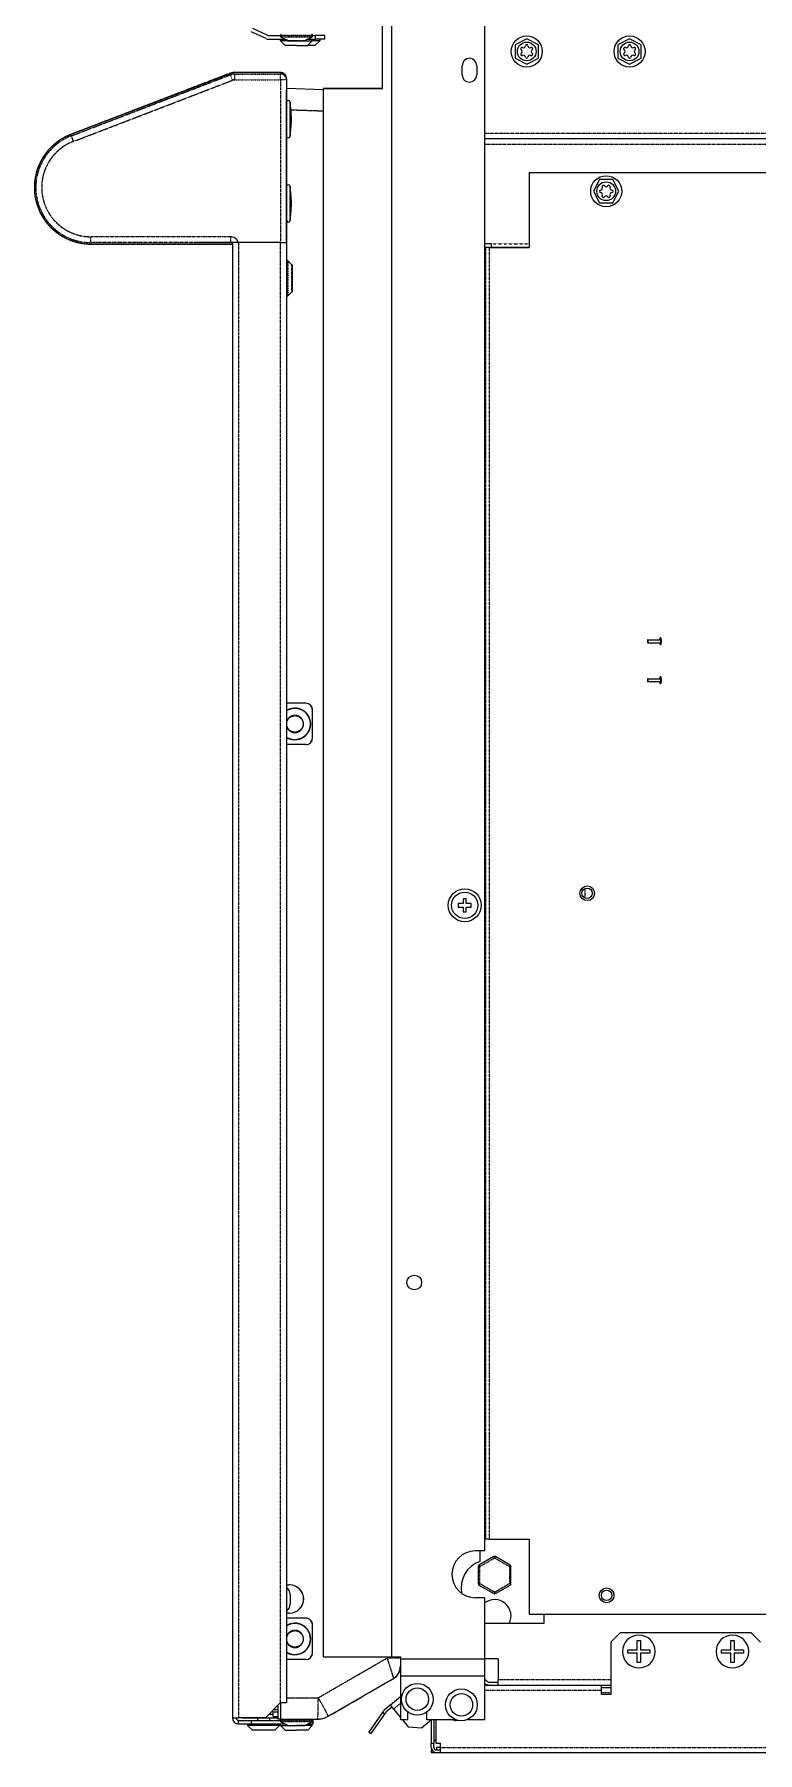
# Model space of a CAD drawing. Header units: millimetres. Extents: x 60499 to 556746, y 248297 to 497145.
# Drawn here: x 272921 to 281040, y 422627 to 441900 of the extents above; entities that cross this region are included whole.
import ezdxf

# ---------------------------------------------------------------- set-up
doc = ezdxf.new("R2010")
doc.units = ezdxf.units.MM
doc.linetypes.add('PHANTOM', pattern=[20, 10, -2, 2, -2, 2, -2])

msp = doc.modelspace()

# ---------------------------------------------------------------- linework, layer by layer
at = {"color": 7, "lineweight": 13, "ltscale": 0.03937}
for p, q in [((276934, 423701), (276934, 466201)), ((277976, 424890), (277976, 443261)), ((276829, 441292), (276829, 442551)), ((275118, 441463), (273328, 440776)), ((273328, 440776), (275118, 441463)), ((275751, 441389), (275751, 439564)), ((275751, 439565), (275751, 441273)), ((276166, 441293), (276829, 441293)), ((276829, 441292), (276166, 441292)), ((276166, 423701), (276166, 441292)), ((281312, 440727), (277976, 440727)), ((278474, 440350), (278474, 439510)), ((278474, 440350), (293891, 440350)), ((275144, 439548), (273556, 439548)), ((275144, 439564), (275144, 423018)), ((275751, 439565), (275751, 423186)), ((278474, 425021), (278474, 424181)), ((277976, 423677), (277976, 424365)), ((278640, 424075), (277976, 424075)), ((278474, 424181), (293891, 424181)), ((280967, 423971), (279497, 423971)), ((276166, 423701), (276934, 423701)), ((277976, 423677), (277035, 423677)), ((276220, 423035), (276952, 423457)), ((277976, 423483), (277035, 423483)), ((277976, 423383), (279287, 423383)), ((278126, 423385), (279392, 423385)), ((277481, 422627), (295259, 422627))]:
    msp.add_line(p, q, dxfattribs=at)
at = {"color": 7, "lineweight": 13, "ltscale": 0.005531}
for p, q in [((275542, 441888), (275373, 441967)), ((275525, 441852), (275356, 441930))]:
    msp.add_line(p, q, dxfattribs=at)
at = {"color": 7, "lineweight": 13, "ltscale": 0.003883}
msp.add_line((275554, 441886), (275684, 441886), dxfattribs=at)
at = {"color": 7, "lineweight": 13, "ltscale": 0.0054}
msp.add_line((275554, 441845), (275735, 441845), dxfattribs=at)
at = {"color": 7, "linetype": 'PHANTOM', "lineweight": 13, "ltscale": 0.005312}
for p, q in [((275684, 441892), (275863, 441892)), ((276041, 441876), (275863, 441876)), ((275684, 422994), (275863, 422994))]:
    msp.add_line(p, q, dxfattribs=at)
at = {"color": 7, "lineweight": 13, "ltscale": 0.00047}
for p, q in [((275684, 441876), (275684, 441892)), ((276041, 441876), (276041, 441892)), ((275684, 422978), (275684, 422994)), ((276041, 422978), (276041, 422994))]:
    msp.add_line(p, q, dxfattribs=at)
at = {"color": 7, "linetype": 'PHANTOM', "lineweight": 13, "ltscale": 0.005282}
for p, q in [((275862, 441876), (275684, 441876)), ((275862, 422978), (275684, 422978))]:
    msp.add_line(p, q, dxfattribs=at)
at = {"color": 7, "lineweight": 13, "ltscale": 0.000511}
for p, q in [((275684, 441828), (275684, 441845)), ((276041, 441828), (276041, 441845)), ((276124, 441845), (276124, 441828))]:
    msp.add_line(p, q, dxfattribs=at)
at = {"color": 7, "lineweight": 13, "ltscale": 0.005312}
for p, q in [((275863, 441828), (275684, 441828)), ((275863, 441828), (276041, 441828)), ((275684, 422930), (275863, 422930))]:
    msp.add_line(p, q, dxfattribs=at)
at = {"color": 7, "lineweight": 13, "ltscale": 0.002227}
for p, q in [((275737, 441775), (275684, 441828)), ((275988, 441775), (276041, 441828)), ((276071, 441775), (276124, 441828)), ((275368, 422878), (275315, 422930)), ((275619, 422878), (275672, 422930)), ((275737, 422878), (275684, 422930)), ((275989, 422878), (276041, 422930))]:
    msp.add_line(p, q, dxfattribs=at)
at = {"color": 7, "linetype": 'PHANTOM', "lineweight": 13, "ltscale": 0.005145}
for p, q in [((275862, 441868), (275689, 441868)), ((275862, 422971), (275689, 422971))]:
    msp.add_line(p, q, dxfattribs=at)
at = {"color": 7, "lineweight": 13, "ltscale": 0.002582}
for p, q in [((275766, 441830), (275689, 441868)), ((275959, 441830), (276036, 441868)), ((275767, 422932), (275689, 422971)), ((275959, 422932), (276037, 422971))]:
    msp.add_line(p, q, dxfattribs=at)
at = {"color": 7, "lineweight": 13, "ltscale": 0.003738}
for p, q in [((275863, 441775), (275737, 441775)), ((275863, 441775), (275988, 441775)), ((275737, 422878), (275863, 422878)), ((275989, 422878), (275863, 422878))]:
    msp.add_line(p, q, dxfattribs=at)
at = {"color": 7, "linetype": 'PHANTOM', "lineweight": 13, "ltscale": 0.002865}
for p, q in [((275766, 441830), (275863, 441830)), ((275767, 422932), (275863, 422932))]:
    msp.add_line(p, q, dxfattribs=at)
at = {"color": 7, "lineweight": 13, "ltscale": 0.002753}
for p, q in [((275770, 441829), (275863, 441829)), ((275770, 422931), (275863, 422931))]:
    msp.add_line(p, q, dxfattribs=at)
at = {"color": 7, "linetype": 'PHANTOM', "lineweight": 13, "ltscale": 3.1e-05}
for p, q in [((275863, 441876), (275862, 441876)), ((275863, 422978), (275862, 422978))]:
    msp.add_line(p, q, dxfattribs=at)
at = {"color": 7, "linetype": 'PHANTOM', "lineweight": 13, "ltscale": 3e-05}
for p, q in [((275863, 441868), (275862, 441868)), ((275863, 422971), (275862, 422971))]:
    msp.add_line(p, q, dxfattribs=at)
at = {"color": 7, "linetype": 'PHANTOM', "lineweight": 13, "ltscale": 2.8e-05}
for p, q in [((275863, 441892), (275863, 441892)), ((275863, 422994), (275864, 422994))]:
    msp.add_line(p, q, dxfattribs=at)
at = {"color": 7, "linetype": 'PHANTOM', "lineweight": 13, "ltscale": 0.005284}
for p, q in [((275863, 441892), (276041, 441892)), ((275864, 422994), (276041, 422994))]:
    msp.add_line(p, q, dxfattribs=at)
at = {"color": 7, "linetype": 'PHANTOM', "lineweight": 13, "ltscale": 0.005174}
for p, q in [((276036, 441868), (275863, 441868)), ((276037, 422971), (275863, 422971))]:
    msp.add_line(p, q, dxfattribs=at)
at = {"color": 7, "linetype": 'PHANTOM', "lineweight": 13, "ltscale": 2.1e-05}
for p, q in [((275863, 441830), (275863, 441830)), ((275863, 422932), (275864, 422932))]:
    msp.add_line(p, q, dxfattribs=at)
at = {"color": 7, "linetype": 'PHANTOM', "lineweight": 13, "ltscale": 0.002845}
for p, q in [((275863, 441830), (275959, 441830)), ((275864, 422932), (275959, 422932))]:
    msp.add_line(p, q, dxfattribs=at)
at = {"color": 7, "lineweight": 13, "ltscale": 2e-05}
for p, q in [((275863, 441829), (275863, 441829)), ((275863, 422931), (275864, 422931))]:
    msp.add_line(p, q, dxfattribs=at)
at = {"color": 7, "lineweight": 13, "ltscale": 0.002734}
for p, q in [((275863, 441829), (275955, 441829)), ((275864, 422931), (275955, 422931))]:
    msp.add_line(p, q, dxfattribs=at)
at = {"color": 7, "lineweight": 13, "ltscale": 0.002475}
for p, q in [((276071, 441775), (275988, 441775)), ((276124, 441828), (276041, 441828))]:
    msp.add_line(p, q, dxfattribs=at)
at = {"color": 7, "lineweight": 13, "ltscale": 0.002579}
for p, q in [((275990, 441845), (276077, 441845)), ((277115, 422995), (277115, 423082)), ((277325, 422995), (277325, 423082))]:
    msp.add_line(p, q, dxfattribs=at)
at = {"color": 7, "lineweight": 13, "ltscale": 0.000184}
msp.add_line((276041, 441892), (276041, 441886), dxfattribs=at)
at = {"color": 7, "lineweight": 13, "ltscale": 0.001063}
msp.add_line((276041, 441886), (276077, 441886), dxfattribs=at)
at = {"color": 7, "lineweight": 13, "ltscale": 0.0012}
for p, q in [((276077, 441845), (276077, 441886)), ((276182, 441845), (276182, 441886)), ((275751, 441388), (275751, 441347)), ((275213, 422949), (275213, 422989)), ((275357, 422949), (275357, 422989)), ((276051, 422949), (276051, 422989))]:
    msp.add_line(p, q, dxfattribs=at)
at = {"color": 7, "lineweight": 13, "ltscale": 0.003125}
for p, q in [((276182, 441886), (276077, 441886)), ((276182, 441845), (276077, 441845)), ((277976, 424890), (277871, 424890)), ((275792, 424400), (275792, 424295)), ((277976, 424365), (277871, 424365)), ((279688, 423779), (279688, 423884)), ((279726, 423884), (279726, 423779)), ((280738, 423779), (280738, 423884)), ((280776, 423884), (280776, 423779)), ((279583, 423779), (279688, 423779)), ((279688, 423742), (279583, 423742)), ((279688, 423637), (279688, 423742)), ((279726, 423779), (279831, 423779)), ((279831, 423742), (279726, 423742)), ((279726, 423742), (279726, 423637)), ((280633, 423779), (280738, 423779)), ((280738, 423742), (280633, 423742)), ((280738, 423637), (280738, 423742)), ((280776, 423779), (280881, 423779)), ((280881, 423742), (280776, 423742)), ((280776, 423742), (280776, 423637)), ((279392, 423354), (279287, 423354)), ((279392, 423278), (279287, 423278))]:
    msp.add_line(p, q, dxfattribs=at)
at = {"color": 7, "lineweight": 13, "ltscale": 0.004405}
for p, q in [((278448, 441851), (278317, 441782)), ((278317, 441782), (278317, 441634)), ((278579, 441782), (278448, 441851)), ((278579, 441634), (278579, 441782)), ((279603, 441851), (279472, 441782)), ((279472, 441782), (279472, 441634)), ((279734, 441782), (279603, 441851)), ((279734, 441634), (279734, 441782)), ((278317, 441634), (278448, 441565)), ((278448, 441565), (278579, 441634)), ((279472, 441634), (279603, 441565)), ((279603, 441565), (279734, 441634)), ((279266, 440271), (279198, 440140)), ((279414, 440271), (279266, 440271)), ((279483, 440140), (279414, 440271)), ((279198, 440140), (279266, 440009)), ((279414, 440009), (279483, 440140)), ((279266, 440009), (279414, 440009))]:
    msp.add_line(p, q, dxfattribs=at)
at = {"color": 7, "linetype": 'PHANTOM', "lineweight": 13, "ltscale": 0.03937}
for p, q in [((275118, 441463), (273328, 440776)), ((273334, 440761), (275121, 441447)), ((273358, 440699), (275144, 441385)), ((275685, 441389), (275685, 439565)), ((281417, 440787), (277976, 440787)), ((281312, 440665), (277976, 440665)), ((275127, 439630), (273556, 439630)), ((274726, 439564), (273556, 439564)), ((273556, 439548), (275144, 439548)), ((275213, 439565), (275213, 423018)), ((275682, 439565), (275682, 423186)), ((277984, 439510), (277984, 425021)), ((278026, 439510), (278026, 425021)), ((276109, 423243), (276880, 423688)), ((278126, 423448), (279392, 423448)), ((277976, 423326), (279287, 423326)), ((277481, 422683), (295259, 422683))]:
    msp.add_line(p, q, dxfattribs=at)
at = {"color": 7, "linetype": 'PHANTOM', "lineweight": 13, "ltscale": 0.000485}
for p, q in [((275118, 441463), (275121, 441447)), ((275166, 441472), (275169, 441455))]:
    msp.add_line(p, q, dxfattribs=at)
at = {"color": 7, "linetype": 'PHANTOM', "lineweight": 13, "ltscale": 0.001975}
for p, q in [((275121, 441447), (275144, 441385)), ((275169, 441455), (275169, 441389)), ((275685, 441389), (275685, 441455)), ((275751, 441389), (275685, 441389)), ((273334, 440761), (273358, 440699)), ((273556, 439564), (273556, 439630)), ((275127, 439564), (275127, 439630))]:
    msp.add_line(p, q, dxfattribs=at)
at = {"color": 7, "lineweight": 13, "ltscale": 0.015453}
for p, q in [((275685, 441472), (275166, 441472)), ((275166, 441472), (275685, 441472))]:
    msp.add_line(p, q, dxfattribs=at)
at = {"color": 7, "linetype": 'PHANTOM', "lineweight": 13, "ltscale": 0.015453}
msp.add_line((275685, 441472), (275166, 441472), dxfattribs=at)
at = {"color": 7, "linetype": 'PHANTOM', "lineweight": 13, "ltscale": 0.015365}
for p, q in [((275169, 441455), (275685, 441455)), ((275169, 441389), (275685, 441389))]:
    msp.add_line(p, q, dxfattribs=at)
at = {"color": 7, "linetype": 'PHANTOM', "lineweight": 13, "ltscale": 0.000477}
for p, q in [((275685, 441472), (275685, 441455)), ((273334, 440761), (273328, 440776)), ((273556, 439564), (273556, 439548))]:
    msp.add_line(p, q, dxfattribs=at)
at = {"color": 7, "lineweight": 13, "ltscale": 0.000477}
msp.add_line((275751, 441405), (275751, 441389), dxfattribs=at)
at = {"color": 7, "lineweight": 13, "ltscale": 0.003075}
for p, q in [((277722, 441446), (277722, 441549)), ((277887, 441549), (277887, 441446))]:
    msp.add_line(p, q, dxfattribs=at)
at = {"color": 7, "lineweight": 13, "ltscale": 0.012354}
msp.add_line((275751, 441296), (276166, 441282), dxfattribs=at)
at = {"color": 7, "lineweight": 13, "ltscale": 2.5e-05}
for p, q in [((276166, 441292), (276166, 441293)), ((278088, 424827), (278089, 424827))]:
    msp.add_line(p, q, dxfattribs=at)
at = {"color": 7, "lineweight": 13, "ltscale": 0.00498}
for p, q in [((275751, 441139), (275751, 440972)), ((275751, 440194), (275751, 440027))]:
    msp.add_line(p, q, dxfattribs=at)
at = {"color": 7, "linetype": 'PHANTOM', "lineweight": 13, "ltscale": 0.005075}
for p, q in [((275790, 441142), (275790, 440972)), ((275790, 440198), (275790, 440027))]:
    msp.add_line(p, q, dxfattribs=at)
at = {"color": 7, "lineweight": 13, "ltscale": 0.000135}
for p, q in [((275791, 441138), (275790, 441142)), ((275791, 440759), (275790, 440754)), ((275791, 440193), (275790, 440198)), ((275791, 439814), (275790, 439809))]:
    msp.add_line(p, q, dxfattribs=at)
at = {"color": 7, "linetype": 'PHANTOM', "lineweight": 13, "ltscale": 0.004959}
for p, q in [((275791, 441138), (275791, 440971)), ((275791, 440193), (275791, 440027))]:
    msp.add_line(p, q, dxfattribs=at)
at = {"color": 7, "linetype": 'PHANTOM', "lineweight": 13, "ltscale": 0.010843}
msp.add_line((275802, 441054), (276166, 441042), dxfattribs=at)
at = {"color": 7, "lineweight": 13, "ltscale": 1e-05}
for p, q in [((275805, 440988), (275805, 440988)), ((275805, 440909), (275805, 440909)), ((275805, 440043), (275805, 440043)), ((275805, 439964), (275805, 439964))]:
    msp.add_line(p, q, dxfattribs=at)
at = {"color": 7, "lineweight": 13, "ltscale": 0.001038}
for p, q in [((275805, 440953), (275805, 440988)), ((275805, 440944), (275805, 440909)), ((275805, 440008), (275805, 440043)), ((275805, 439999), (275805, 439964))]:
    msp.add_line(p, q, dxfattribs=at)
at = {"color": 7, "lineweight": 13, "ltscale": 0.001316}
for p, q in [((275805, 440988), (275805, 440944)), ((275805, 440909), (275805, 440953)), ((275805, 440043), (275805, 439999)), ((275805, 439964), (275805, 440008))]:
    msp.add_line(p, q, dxfattribs=at)
at = {"color": 7, "lineweight": 13, "ltscale": 0.00636}
for p, q in [((275751, 440972), (275751, 440758)), ((275751, 440027), (275751, 439813))]:
    msp.add_line(p, q, dxfattribs=at)
at = {"color": 7, "linetype": 'PHANTOM', "lineweight": 13, "ltscale": 0.006482}
for p, q in [((275790, 440972), (275790, 440754)), ((275790, 440027), (275790, 439809))]:
    msp.add_line(p, q, dxfattribs=at)
at = {"color": 7, "linetype": 'PHANTOM', "lineweight": 13, "ltscale": 0.006291}
for p, q in [((275791, 440971), (275791, 440760)), ((275791, 440027), (275791, 439815))]:
    msp.add_line(p, q, dxfattribs=at)
at = {"color": 7, "linetype": 'PHANTOM', "lineweight": 13, "ltscale": 4.2e-05}
for p, q in [((275791, 440760), (275791, 440759)), ((275791, 439815), (275791, 439814))]:
    msp.add_line(p, q, dxfattribs=at)
at = {"color": 7, "lineweight": 13, "ltscale": 0.011942}
msp.add_line((275127, 439564), (274726, 439564), dxfattribs=at)
at = {"color": 7, "lineweight": 13, "ltscale": 0.002424}
msp.add_line((275209, 439564), (275127, 439564), dxfattribs=at)
at = {"color": 7, "lineweight": 13, "ltscale": 0.013975}
msp.add_line((275682, 439565), (275213, 439565), dxfattribs=at)
at = {"color": 7, "lineweight": 13, "ltscale": 0.00205}
for p, q in [((275682, 439565), (275751, 439565)), ((275751, 423186), (275682, 423186)), ((275144, 423018), (275213, 423018))]:
    msp.add_line(p, q, dxfattribs=at)
at = {"color": 7, "lineweight": 13, "ltscale": 0.002242}
msp.add_line((278051, 439552), (277976, 439552), dxfattribs=at)
at = {"color": 7, "lineweight": 13, "ltscale": 0.000235}
for p, q in [((277984, 439510), (277976, 439510)), ((277984, 425021), (277976, 425021))]:
    msp.add_line(p, q, dxfattribs=at)
at = {"color": 7, "lineweight": 13, "ltscale": 0.001248}
for p, q in [((278026, 439510), (277984, 439510)), ((278026, 425021), (277984, 425021))]:
    msp.add_line(p, q, dxfattribs=at)
at = {"color": 7, "lineweight": 13, "ltscale": 0.013344}
for p, q in [((278026, 439510), (278474, 439510)), ((278026, 425021), (278474, 425021))]:
    msp.add_line(p, q, dxfattribs=at)
at = {"color": 7, "linetype": 'PHANTOM', "lineweight": 13, "ltscale": 0.012585}
msp.add_line((278051, 439552), (278474, 439552), dxfattribs=at)
at = {"color": 7, "lineweight": 13, "ltscale": 0.00119}
msp.add_line((278051, 439512), (278051, 439552), dxfattribs=at)
at = {"color": 7, "lineweight": 13, "ltscale": 0.012585}
msp.add_line((278051, 439512), (278474, 439512), dxfattribs=at)
at = {"color": 7, "lineweight": 13, "ltscale": 5.5e-05}
msp.add_line((278417, 439512), (278417, 439510), dxfattribs=at)
at = {"color": 7, "lineweight": 13, "ltscale": 0.011346}
msp.add_line((275751, 439354), (275751, 438973), dxfattribs=at)
at = {"color": 7, "linetype": 'PHANTOM', "lineweight": 13, "ltscale": 0.01171}
msp.add_line((275765, 439360), (275765, 438967), dxfattribs=at)
at = {"color": 7, "lineweight": 13, "ltscale": 0.001948}
for p, q in [((275765, 439360), (275813, 439316)), ((275765, 438967), (275813, 439012))]:
    msp.add_line(p, q, dxfattribs=at)
at = {"color": 7, "linetype": 'PHANTOM', "lineweight": 13, "ltscale": 0.009046}
msp.add_line((275813, 439012), (275813, 439316), dxfattribs=at)
at = {"color": 7, "lineweight": 13, "ltscale": 0.008317}
msp.add_line((275818, 439024), (275818, 439303), dxfattribs=at)
at = {"color": 7, "lineweight": 13, "ltscale": 0.004258}
for p, q in [((279807, 435109), (279950, 435109)), ((279807, 435076), (279950, 435076)), ((279807, 434673), (279950, 434673)), ((279807, 434640), (279950, 434640))]:
    msp.add_line(p, q, dxfattribs=at)
at = {"color": 7, "lineweight": 13, "ltscale": 0.006476}
for p, q in [((275969, 434397), (275751, 434397)), ((275969, 433933), (275751, 433933)), ((275969, 424135), (275751, 424135)), ((275969, 423670), (275751, 423670))]:
    msp.add_line(p, q, dxfattribs=at)
at = {"color": 7, "lineweight": 13, "ltscale": 0.009375}
for p, q in [((276042, 434008), (276042, 434322)), ((276043, 434008), (276043, 434322)), ((276042, 423745), (276042, 424060)), ((276043, 423745), (276043, 424060))]:
    msp.add_line(p, q, dxfattribs=at)
at = {"color": 7, "linetype": 'PHANTOM', "lineweight": 13, "ltscale": 3.7e-05}
for p, q in [((276043, 434322), (276042, 434322)), ((276043, 434008), (276042, 434008)), ((276043, 424060), (276042, 424060)), ((276043, 423745), (276042, 423745))]:
    msp.add_line(p, q, dxfattribs=at)
at = {"color": 7, "linetype": 'PHANTOM', "lineweight": 13, "ltscale": 0.003086}
msp.add_line((279099, 432318), (279099, 432214), dxfattribs=at)
at = {"color": 7, "lineweight": 13, "ltscale": 0.000563}
for p, q in [((277678, 432150), (277678, 432131)), ((277678, 432131), (277678, 432112)), ((277752, 432204), (277733, 432204)), ((277770, 432204), (277752, 432204)), ((277825, 432131), (277825, 432150)), ((277825, 432112), (277825, 432131)), ((277733, 432058), (277752, 432058)), ((277752, 432058), (277770, 432058)), ((279583, 423761), (279583, 423779)), ((279583, 423742), (279583, 423761)), ((279831, 423779), (279831, 423761)), ((279831, 423761), (279831, 423742)), ((280633, 423761), (280633, 423779)), ((280633, 423742), (280633, 423761)), ((280881, 423779), (280881, 423761)), ((280881, 423761), (280881, 423742))]:
    msp.add_line(p, q, dxfattribs=at)
at = {"color": 7, "lineweight": 13, "ltscale": 0.001625}
for p, q in [((277733, 432150), (277678, 432150)), ((277678, 432112), (277733, 432112)), ((277733, 432204), (277733, 432150)), ((277770, 432150), (277770, 432204))]:
    msp.add_line(p, q, dxfattribs=at)
at = {"color": 7, "lineweight": 13, "ltscale": 0.001612}
for p, q in [((277733, 432112), (277733, 432058)), ((277825, 432150), (277770, 432150)), ((277770, 432112), (277825, 432112)), ((277770, 432058), (277770, 432112))]:
    msp.add_line(p, q, dxfattribs=at)
at = {"color": 7, "lineweight": 13, "ltscale": 0.005737}
for p, q in [((278079, 424825), (277912, 424729)), ((278263, 424729), (278096, 424825)), ((277904, 424714), (277904, 424522)), ((278271, 424522), (278271, 424714)), ((277912, 424507), (278079, 424411)), ((278096, 424411), (278263, 424507))]:
    msp.add_line(p, q, dxfattribs=at)
at = {"color": 7, "lineweight": 13, "ltscale": 0.003514}
msp.add_line((277921, 424890), (277921, 424772), dxfattribs=at)
at = {"color": 7, "linetype": 'PHANTOM', "lineweight": 13, "ltscale": 0.005737}
for p, q in [((277921, 424714), (278088, 424811)), ((278088, 424811), (278255, 424714)), ((277921, 424522), (277921, 424714)), ((278255, 424714), (278255, 424522)), ((278088, 424425), (277921, 424522)), ((278255, 424522), (278088, 424425))]:
    msp.add_line(p, q, dxfattribs=at)
at = {"color": 7, "linetype": 'PHANTOM', "lineweight": 13, "ltscale": 1.4e-05}
for p, q in [((278079, 424825), (278080, 424825)), ((278096, 424825), (278096, 424825))]:
    msp.add_line(p, q, dxfattribs=at)
at = {"color": 7, "linetype": 'PHANTOM', "lineweight": 13, "ltscale": 0.000486}
for p, q in [((278080, 424825), (278088, 424811)), ((278088, 424811), (278096, 424825))]:
    msp.add_line(p, q, dxfattribs=at)
at = {"color": 7, "lineweight": 13, "ltscale": 1.4e-05}
for p, q in [((278086, 424827), (278087, 424827)), ((278091, 424827), (278091, 424827)), ((275252, 423017), (275252, 423018))]:
    msp.add_line(p, q, dxfattribs=at)
at = {"color": 7, "lineweight": 13, "ltscale": 1.6e-05}
msp.add_line((278086, 424827), (278086, 424827), dxfattribs=at)
at = {"color": 7, "lineweight": 13, "ltscale": 3.7e-05}
for p, q in [((278088, 424827), (278086, 424827)), ((277030, 423602), (277030, 423601))]:
    msp.add_line(p, q, dxfattribs=at)
at = {"color": 7, "lineweight": 13, "ltscale": 1.2e-05}
msp.add_line((278087, 424827), (278087, 424827), dxfattribs=at)
at = {"color": 7, "lineweight": 13, "ltscale": 3.6e-05}
msp.add_line((278089, 424827), (278088, 424827), dxfattribs=at)
at = {"color": 7, "lineweight": 13, "ltscale": 2.3e-05}
msp.add_line((278093, 424827), (278094, 424826), dxfattribs=at)
at = {"color": 7, "lineweight": 13, "ltscale": 2.4e-05}
msp.add_line((278095, 424826), (278096, 424825), dxfattribs=at)
at = {"color": 7, "linetype": 'PHANTOM', "lineweight": 13, "ltscale": 0.0005}
for p, q in [((277921, 424714), (277904, 424714)), ((277912, 424729), (277921, 424714)), ((278255, 424714), (278263, 424729)), ((278271, 424714), (278255, 424714)), ((277921, 424522), (277904, 424522)), ((277912, 424507), (277921, 424522)), ((278079, 424411), (278088, 424425)), ((278088, 424425), (278096, 424411)), ((278255, 424522), (278263, 424507)), ((278271, 424522), (278255, 424522))]:
    msp.add_line(p, q, dxfattribs=at)
at = {"color": 7, "lineweight": 13, "ltscale": 0.000781}
for p, q in [((275777, 424507), (275751, 424507)), ((275777, 424192), (275751, 424192))]:
    msp.add_line(p, q, dxfattribs=at)
at = {"color": 7, "lineweight": 13, "ltscale": 0.003175}
msp.add_line((278640, 424181), (278640, 424075), dxfattribs=at)
at = {"color": 7, "lineweight": 13, "ltscale": 0.004419}
for p, q in [((279497, 423971), (279392, 423866)), ((281072, 423866), (280967, 423971)), ((277118, 422918), (277266, 422905))]:
    msp.add_line(p, q, dxfattribs=at)
at = {"color": 7, "lineweight": 13, "ltscale": 0.014375}
msp.add_line((279392, 423866), (279392, 423383), dxfattribs=at)
at = {"color": 7, "lineweight": 13, "ltscale": 0.001125}
for p, q in [((279688, 423884), (279726, 423884)), ((280738, 423884), (280776, 423884)), ((279726, 423637), (279688, 423637)), ((280776, 423637), (280738, 423637))]:
    msp.add_line(p, q, dxfattribs=at)
at = {"color": 7, "linetype": 'PHANTOM', "lineweight": 13, "ltscale": 0.00039}
msp.add_line((276880, 423701), (276880, 423688), dxfattribs=at)
at = {"color": 7, "linetype": 'PHANTOM', "lineweight": 13, "ltscale": 0.004488}
msp.add_line((277030, 423688), (276880, 423688), dxfattribs=at)
at = {"color": 7, "lineweight": 13, "ltscale": 0.003}
msp.add_line((276934, 423701), (277035, 423701), dxfattribs=at)
at = {"color": 7, "lineweight": 13, "ltscale": 0.003226}
msp.add_line((277030, 423701), (277030, 423592), dxfattribs=at)
at = {"color": 7, "lineweight": 13, "ltscale": 0.00039}
msp.add_line((277030, 423701), (277030, 423688), dxfattribs=at)
at = {"color": 7, "lineweight": 13, "ltscale": 0.002556}
msp.add_line((277030, 423688), (277030, 423602), dxfattribs=at)
at = {"color": 7, "lineweight": 13, "ltscale": 0.000725}
msp.add_line((277035, 423677), (277035, 423701), dxfattribs=at)
at = {"color": 7, "lineweight": 13, "ltscale": 0.00575}
for p, q in [((277035, 423483), (277035, 423677)), ((277976, 423483), (277976, 423677))]:
    msp.add_line(p, q, dxfattribs=at)
at = {"color": 7, "lineweight": 13, "ltscale": 0.004476}
msp.add_line((278126, 423679), (277976, 423679), dxfattribs=at)
at = {"color": 7, "lineweight": 13, "ltscale": 0.006887}
msp.add_line((278126, 423679), (278126, 423448), dxfattribs=at)
at = {"color": 7, "lineweight": 13, "ltscale": 0.014525}
for p, q in [((277035, 422995), (277035, 423483)), ((277976, 422995), (277976, 423483))]:
    msp.add_line(p, q, dxfattribs=at)
at = {"color": 7, "lineweight": 13, "ltscale": 0.000562}
msp.add_line((278002, 423427), (277989, 423440), dxfattribs=at)
at = {"color": 7, "lineweight": 13, "ltscale": 0.001865}
msp.add_line((278126, 423385), (278126, 423448), dxfattribs=at)
at = {"color": 7, "linetype": 'PHANTOM', "lineweight": 13, "ltscale": 0.010639}
msp.add_line((275751, 423243), (276109, 423243), dxfattribs=at)
at = {"color": 7, "lineweight": 13, "ltscale": 0.004632}
msp.add_line((276916, 423159), (277035, 423259), dxfattribs=at)
at = {"color": 7, "lineweight": 13, "ltscale": 0.000115}
msp.add_line((277979, 423404), (277976, 423406), dxfattribs=at)
at = {"color": 7, "lineweight": 13, "ltscale": 0.003076}
for p, q in [((278023, 423419), (278126, 423419)), ((278023, 423385), (278126, 423385))]:
    msp.add_line(p, q, dxfattribs=at)
at = {"color": 7, "lineweight": 13, "ltscale": 7.7e-05}
for p, q in [((278402, 423383), (278402, 423385)), ((278516, 423383), (278516, 423385)), ((278566, 423383), (278566, 423385)), ((278644, 423383), (278644, 423385)), ((278695, 423383), (278695, 423385))]:
    msp.add_line(p, q, dxfattribs=at)
at = {"color": 7, "lineweight": 13, "ltscale": 0.001675}
for p, q in [((279287, 423326), (279287, 423383)), ((279392, 423383), (279392, 423326)), ((277481, 422627), (277481, 422683)), ((277376, 422627), (277433, 422627))]:
    msp.add_line(p, q, dxfattribs=at)
at = {"color": 7, "lineweight": 13, "ltscale": 0.00145}
for p, q in [((279287, 423278), (279287, 423326)), ((279392, 423326), (279392, 423278)), ((277376, 422683), (277376, 422732)), ((277407, 422683), (277407, 422732)), ((277433, 422732), (277481, 422732)), ((277481, 422683), (277481, 422732)), ((277433, 422657), (277481, 422657)), ((277433, 422627), (277481, 422627))]:
    msp.add_line(p, q, dxfattribs=at)
at = {"color": 7, "linetype": 'PHANTOM', "lineweight": 13, "ltscale": 0.003125}
msp.add_line((279392, 423298), (279287, 423298), dxfattribs=at)
at = {"color": 7, "lineweight": 13, "ltscale": 0.007089}
msp.add_line((275682, 423186), (275514, 423018), dxfattribs=at)
at = {"color": 7, "lineweight": 13, "ltscale": 0.001408}
msp.add_line((275554, 423058), (275601, 423058), dxfattribs=at)
at = {"color": 7, "lineweight": 13, "ltscale": 0.000207}
msp.add_line((275561, 423065), (275561, 423058), dxfattribs=at)
at = {"color": 7, "lineweight": 13, "ltscale": 0.0015}
msp.add_line((275601, 423033), (275601, 423083), dxfattribs=at)
at = {"color": 7, "lineweight": 13, "ltscale": 0.001551}
for p, q in [((275601, 423083), (275653, 423083)), ((275601, 423033), (275653, 423033))]:
    msp.add_line(p, q, dxfattribs=at)
at = {"color": 7, "lineweight": 13, "ltscale": 0.001418}
msp.add_line((275605, 423109), (275653, 423109), dxfattribs=at)
at = {"color": 7, "lineweight": 13, "ltscale": 0.004586}
msp.add_line((275653, 423157), (275653, 423003), dxfattribs=at)
at = {"color": 7, "lineweight": 13, "ltscale": 0.005456}
msp.add_line((275683, 423186), (275683, 423003), dxfattribs=at)
at = {"color": 7, "lineweight": 13, "ltscale": 0.008243}
msp.add_line((276833, 423084), (276674, 422857), dxfattribs=at)
at = {"color": 7, "lineweight": 13, "ltscale": 0.008002}
msp.add_line((276853, 423060), (276699, 422840), dxfattribs=at)
at = {"color": 7, "lineweight": 13, "ltscale": 0.000287}
msp.add_line((276839, 423092), (276833, 423084), dxfattribs=at)
at = {"color": 7, "lineweight": 13, "ltscale": 0.000929}
msp.add_line((276853, 423060), (276833, 423084), dxfattribs=at)
at = {"color": 7, "lineweight": 13, "ltscale": 0.002615}
for p, q in [((276916, 423159), (276849, 423103)), ((276935, 423136), (276868, 423080))]:
    msp.add_line(p, q, dxfattribs=at)
at = {"color": 7, "lineweight": 13, "ltscale": 0.000528}
msp.add_line((276864, 423075), (276853, 423060), dxfattribs=at)
at = {"color": 7, "lineweight": 13, "ltscale": 0.001673}
msp.add_line((276916, 423159), (276952, 423116), dxfattribs=at)
at = {"color": 7, "linetype": 'PHANTOM', "lineweight": 13, "ltscale": 0.003228}
msp.add_line((276952, 423116), (277035, 423186), dxfattribs=at)
at = {"color": 7, "lineweight": 13, "ltscale": 0.003847}
msp.add_line((276952, 423116), (277035, 423017), dxfattribs=at)
at = {"color": 7, "lineweight": 13, "ltscale": 0.00895}
msp.add_line((275514, 423018), (275213, 423018), dxfattribs=at)
at = {"color": 7, "lineweight": 13, "ltscale": 0.004275}
for p, q in [((275213, 422989), (275357, 422989)), ((275213, 422949), (275357, 422949))]:
    msp.add_line(p, q, dxfattribs=at)
at = {"color": 7, "lineweight": 13, "ltscale": 0.011951}
msp.add_line((275252, 423017), (275653, 423017), dxfattribs=at)
at = {"color": 7, "lineweight": 13, "ltscale": 0.00055}
for p, q in [((275315, 422949), (275315, 422930)), ((275672, 422949), (275672, 422930)), ((275684, 422930), (275684, 422949)), ((276041, 422930), (276041, 422949))]:
    msp.add_line(p, q, dxfattribs=at)
at = {"color": 7, "lineweight": 13, "ltscale": 0.010625}
msp.add_line((275672, 422930), (275315, 422930), dxfattribs=at)
at = {"color": 7, "lineweight": 13, "ltscale": 0.009763}
msp.add_line((275357, 422989), (275684, 422989), dxfattribs=at)
at = {"color": 7, "lineweight": 13, "ltscale": 0.0112}
msp.add_line((275357, 422949), (275733, 422949), dxfattribs=at)
at = {"color": 7, "lineweight": 13, "ltscale": 0.007475}
msp.add_line((275619, 422878), (275368, 422878), dxfattribs=at)
at = {"color": 7, "lineweight": 13, "ltscale": 0.000836}
for p, q in [((275426, 423017), (275426, 422989)), ((275561, 423017), (275561, 422989))]:
    msp.add_line(p, q, dxfattribs=at)
at = {"color": 7, "lineweight": 13, "ltscale": 0.000899}
msp.add_line((275683, 423003), (275653, 423003), dxfattribs=at)
at = {"color": 7, "lineweight": 13, "ltscale": 0.012415}
msp.add_line((275683, 423003), (276100, 423003), dxfattribs=at)
at = {"color": 7, "linetype": 'PHANTOM', "lineweight": 13, "ltscale": 0.005313}
msp.add_line((276041, 422978), (275863, 422978), dxfattribs=at)
at = {"color": 7, "lineweight": 13, "ltscale": 0.005313}
msp.add_line((276041, 422930), (275863, 422930), dxfattribs=at)
at = {"color": 7, "lineweight": 13, "ltscale": 0.001725}
msp.add_line((275993, 422949), (276051, 422949), dxfattribs=at)
at = {"color": 7, "lineweight": 13, "ltscale": 0.000144}
msp.add_line((276041, 422994), (276041, 422989), dxfattribs=at)
at = {"color": 7, "lineweight": 13, "ltscale": 0.000288}
msp.add_line((276041, 422989), (276051, 422989), dxfattribs=at)
at = {"color": 7, "lineweight": 13, "ltscale": 0.000898}
msp.add_line((276674, 422857), (276699, 422840), dxfattribs=at)
at = {"color": 7, "lineweight": 13, "ltscale": 0.002375}
msp.add_line((277115, 422995), (277035, 422995), dxfattribs=at)
at = {"color": 7, "lineweight": 13, "ltscale": 0.003007}
msp.add_line((277054, 422995), (277118, 422918), dxfattribs=at)
at = {"color": 7, "lineweight": 13, "ltscale": 0.004183}
msp.add_line((277266, 422905), (277374, 422995), dxfattribs=at)
at = {"color": 7, "lineweight": 13, "ltscale": 0.00983}
msp.add_line((277655, 422995), (277325, 422995), dxfattribs=at)
at = {"color": 7, "lineweight": 13, "ltscale": 0.007848}
for p, q in [((277376, 422995), (277376, 422732)), ((277407, 422995), (277407, 422732)), ((277433, 422732), (277433, 422995))]:
    msp.add_line(p, q, dxfattribs=at)
at = {"color": 7, "lineweight": 13, "ltscale": 0.005955}
msp.add_line((277976, 422995), (277776, 422995), dxfattribs=at)
at = {"color": 7, "lineweight": 13, "ltscale": 0.0009}
for p, q in [((277376, 422732), (277407, 422732)), ((277434, 422687), (277434, 422657)), ((277376, 422657), (277376, 422627))]:
    msp.add_line(p, q, dxfattribs=at)
at = {"color": 7, "lineweight": 13, "ltscale": 0.000775}
msp.add_line((277433, 422762), (277407, 422762), dxfattribs=at)
at = {"color": 7, "lineweight": 13, "ltscale": 0.0014}
for p, q in [((277434, 422687), (277481, 422687)), ((277434, 422657), (277481, 422657))]:
    msp.add_line(p, q, dxfattribs=at)
at = {"color": 7, "lineweight": 13, "ltscale": 0.00019}
msp.add_line((277376, 422657), (277383, 422657), dxfattribs=at)
at = {"color": 7, "linetype": 'PHANTOM', "lineweight": 13, "ltscale": 0.03937}
msp.add_lwpolyline([(276880, 423688), (276929, 423536), (276947, 423478), (276952, 423460)], dxfattribs=at)
at = {"color": 7, "lineweight": 13, "ltscale": 0.03937}
msp.add_lwpolyline([(276952, 423460), (276974, 423476), (276994, 423496), (277004, 423510), (277013, 423526), (277023, 423551), (277028, 423575), (277030, 423602)], dxfattribs=at)
for centre, radius in [((278448, 441708), 174), ((278448, 441708), 105), ((279603, 441708), 174), ((279603, 441708), 105), ((279340, 440140), 174), ((279340, 440140), 105), ((277752, 432131), 185), ((279127, 432266), 82.3), ((279126, 432266), 58.8), ((277752, 432131), 148), ((277186, 427900), 82.3), ((279345, 424391), 82.5), ((279345, 424391), 58.8), ((277220, 423226), 178), ((277220, 423226), 126), ((277715, 423163), 178), ((277715, 423163), 126)]:
    msp.add_circle(centre, radius, dxfattribs=at)
at = {"color": 7, "linetype": 'PHANTOM', "lineweight": 13, "ltscale": 0.03937}
for centre in [(275846, 434165), (275846, 423902)]:
    msp.add_circle(centre, 92.5, dxfattribs=at)
at = {"color": 7, "lineweight": 13, "ltscale": 0.03937}
for centre, radius, start, end in [((275554, 441914), 68.9, 245, 270), ((275554, 441914), 28.6, 245, 270), ((275692, 441892), 8.4, 90, 180), ((275692, 441892), 8.4, 90, 180), ((275692, 441876), 8.4, 180, 243.435), ((275770, 441837), 8.4, 243.435, 270), ((275955, 441837), 8.4, 270, 296.565), ((276033, 441892), 8.4, 0, 90), ((276033, 441892), 8.4, 0, 90), ((276033, 441876), 8.4, 296.5651, 0), ((278394, 441739), 14.1, 61.0569, 238.937), ((278411, 441771), 22.4, 241.0569, 358.9431), ((278448, 441771), 14.1, 1.0614, 178.9386), ((278484, 441771), 22.4, 181.0569, 298.9431), ((278502, 441739), 14.1, 301.0612, 118.9414), ((279549, 441739), 14.1, 61.0569, 238.937), ((279566, 441771), 22.4, 241.0569, 358.9431), ((279603, 441771), 14.1, 1.0614, 178.9386), ((279639, 441771), 22.4, 181.0569, 298.9431), ((279657, 441739), 14.1, 301.0612, 118.9414), ((277805, 441549), 82.3, 0, 180), ((278394, 441677), 14.1, 121.0612, 298.9414), ((278375, 441708), 22.4, 301.0612, 58.9327), ((278411, 441645), 22.4, 1.0569, 118.9431), ((278448, 441646), 14.1, 181.0614, 358.9386), ((278484, 441645), 22.4, 61.0569, 178.9431), ((278502, 441677), 14.1, 241.0569, 58.937), ((278521, 441708), 22.4, 121.0612, 238.9327), ((279549, 441677), 14.1, 121.0612, 298.9414), ((279530, 441708), 22.4, 301.0612, 58.9327), ((279566, 441645), 22.4, 1.0569, 118.9431), ((279603, 441646), 14.1, 181.0614, 358.9386), ((279639, 441645), 22.4, 61.0569, 178.9431), ((279657, 441677), 14.1, 241.0569, 58.937), ((279676, 441708), 22.4, 121.0612, 238.9327), ((275166, 441337), 134, 90, 111), ((275166, 441337), 134, 90, 111), ((275685, 441405), 66.3, 0, 90), ((275685, 441405), 66.3, 0, 90), ((277805, 441446), 82.3, 180, 0), ((275771, 441139), 19.5, 90, 180), ((275771, 441139), 19.5, 10.8078, 90), ((274993, 440988), 812, 0, 10.6466), ((274993, 440909), 812, 349.3534, 0), ((273556, 440183), 635, 111, 270), ((275771, 440758), 19.5, 180, 270), ((275771, 440758), 19.5, 270, 349.1922), ((275771, 440194), 19.5, 90, 180), ((275771, 440194), 19.5, 10.8078, 90), ((279309, 440194), 14.1, 31.0612, 208.9414), ((279372, 440194), 14.1, 331.0569, 148.937), ((274993, 440043), 812, 0, 10.6466), ((279278, 440140), 14.1, 91.0614, 268.9386), ((279277, 440176), 22.4, 271.0569, 28.9431), ((279277, 440103), 22.4, 331.0569, 88.9431), ((279309, 440085), 14.1, 151.0569, 328.937), ((279340, 440212), 22.4, 211.0612, 328.9327), ((279340, 440067), 22.4, 31.0612, 148.9327), ((279372, 440085), 14.1, 211.0612, 28.9414), ((279403, 440176), 22.4, 151.0569, 268.9431), ((279403, 440103), 22.4, 91.0569, 208.9431), ((279403, 440140), 14.1, 271.0614, 88.9386), ((274993, 439964), 812, 349.3534, 0), ((275771, 439813), 19.5, 180, 270), ((275771, 439813), 19.5, 270, 349.1922), ((275760, 439354), 8.4, 46.8476, 180), ((275802, 439303), 16.8, 360, 46.8476), ((275760, 438973), 8.4, 180, 313.1524), ((275802, 439024), 16.8, 313.1524, 0), ((275846, 434165), 178, 237.8681, 122.1319), ((277871, 424627), 262, 90, 270), ((278088, 424811), 16.8, 60, 120), ((278088, 424810), 17.9, 108.614, 119.6026), ((278088, 424811), 16.8, 110.6162, 119.8538), ((278088, 424810), 17.3, 96.1327, 108.0482), ((278088, 424810), 17.4, 95.9104, 107.7844), ((278087, 424808), 19, 71.523, 85.0164), ((278088, 424810), 17.3, 71.9517, 83.8674), ((278088, 424810), 17.4, 72.2156, 84.0896), ((278088, 424810), 17.4, 60.2715, 70.4789), ((278026, 424475), 315, 109.4712, 190.9732), ((277921, 424714), 16.8, 120, 180), ((278255, 424714), 16.8, 0, 60), ((275687, 424400), 105, 0, 52.568), ((277921, 424522), 16.8, 180, 240), ((278088, 424425), 16.8, 240, 300), ((278255, 424522), 16.8, 300, 0), ((275687, 424295), 105, 307.432, 0), ((278088, 424160), 184, 332.232, 127.5736), ((275846, 423902), 178, 237.8681, 122.1319), ((279707, 423761), 184, 0, 180), ((280757, 423761), 184, 0, 180), ((279707, 423761), 184, 180, 0), ((280757, 423761), 184, 180, 0), ((146434, 647157), 258989, 300.07462, 300.26178), ((276874, 423592), 156, 300, 0), ((277944, 423396), 62.7, 45, 59.9078), ((278023, 423448), 62.7, 225, 270), ((278023, 423448), 29.4, 225, 270), ((276885, 423060), 56.2, 130, 145), ((276885, 423060), 26, 130, 145), ((275213, 423018), 68.9, 180, 270), ((275213, 423018), 28.6, 180, 270), ((275693, 422994), 8.4, 90, 180), ((275693, 422994), 8.4, 90, 180), ((275693, 422978), 8.4, 180, 243.435), ((275770, 422940), 8.4, 243.435, 270), ((275955, 422940), 8.4, 270, 296.565), ((276033, 422994), 8.4, 0, 90), ((276033, 422994), 8.4, 0, 90), ((276033, 422978), 8.4, 296.5651, 0), ((276100, 423243), 240, 270, 276.3358), ((276100, 423243), 240, 276.3386, 300), ((276096, 423252), 250, 276.9621, 284.0208), ((276100, 423243), 240, 283.6946, 300.0751), ((277649, 423047), 58.8, 240.806, 289.1309), ((277433, 422683), 56.3, 180, 270), ((277433, 422683), 26, 180, 270)]:
    msp.add_arc(centre, radius, start, end, dxfattribs=at)
at = {"color": 7, "linetype": 'PHANTOM', "lineweight": 13, "ltscale": 0.03937}
for centre, radius, start, end in [((275166, 441337), 134, 90.0016, 110.9984), ((275169, 441321), 134, 90.0016, 110.9984), ((275169, 441321), 68, 90, 111), ((273556, 440183), 635, 111, 270), ((273556, 440183), 619, 111, 270), ((273556, 440183), 553, 111, 270), ((275127, 439547), 83.1, 12.7618, 89.9965), ((275846, 434165), 174, 236.9018, 123.0982), ((275846, 434165), 96.3, 189.5518, 170.4482), ((275846, 423902), 174, 236.9018, 123.0982), ((275846, 423902), 96.3, 189.5518, 170.4482)]:
    msp.add_arc(centre, radius, start, end, dxfattribs=at)
for centre, major_axis, ratio, start_param, end_param in [((275685, 441405), (66.3, 0), 0.999848, 6.283185, 7.853982), ((275685, 441389), (66.3, 0), 0.999848, 0, 1.570796), ((276100, 423243), (0, -240), 0.034899, 6.283185, 7.853982), ((276100, 423243), (120, -208), 0.030228, 0.043337, 1.553346)]:
    msp.add_ellipse(centre, major_axis=major_axis, ratio=ratio, start_param=start_param, end_param=end_param, dxfattribs=at)
at = {"color": 7, "lineweight": 13, "ltscale": 0.03937}
for centre, major_axis, ratio, start_param, end_param in [((279807, 435093), (0, 16.5), 0.275637, 6.283185, 9.424778), ((279807, 435093), (0, 16.5), 0.275637, 3.141593, 6.283185), ((279950, 435093), (0, 41.3), 0.275637, 6.283185, 7.4417), ((279950, 435093), (0, 41.3), 0.275637, 1.98308, 3.141593), ((279950, 435093), (0, 41.3), 0.275637, 3.141593, 6.283185), ((279950, 435093), (0, -16.5), 0.275637, 6.283185, 9.424778), ((279807, 434656), (0, 16.5), 0.275637, 6.283185, 9.424778), ((279807, 434656), (0, 16.5), 0.275637, 3.141593, 6.283185), ((279950, 434656), (0, 41.3), 0.275637, 6.283185, 7.4417), ((279950, 434656), (0, 41.3), 0.275637, 1.98308, 3.141593), ((279950, 434656), (0, 41.3), 0.275637, 3.141593, 6.283185), ((279950, 434656), (0, -16.5), 0.275637, 6.283185, 9.424778), ((275968, 434322), (0, -74.7), 0.999391, 1.570796, 3.141593), ((275969, 434322), (0, -74.7), 0.999391, 1.570796, 3.141593), ((275968, 434008), (0, -74.7), 0.999391, 6.283185, 7.853982), ((275969, 434008), (0, -74.7), 0.999391, 0, 1.570796), ((275787, 424350), (0, -158), 0.999391, 3.141475, 3.203429), ((275787, 424350), (0, -158), 0.999391, 0.000118, 3.141475), ((275786, 424350), (0, -158), 0.999391, 0.003316, 3.138235), ((275787, 424350), (0, -158), 0.999391, 6.221349, 6.283303), ((275968, 424060), (0, -74.7), 0.999391, 1.570796, 3.141593), ((275969, 424060), (0, -74.7), 0.999391, 1.570796, 3.141593), ((275968, 423745), (0, -74.7), 0.999391, 0, 1.570796), ((275969, 423745), (0, -74.7), 0.999391, 0, 1.570796)]:
    msp.add_ellipse(centre, major_axis=major_axis, ratio=ratio, start_param=start_param, end_param=end_param, dxfattribs=at)

doc.saveas('drawing.dxf')
